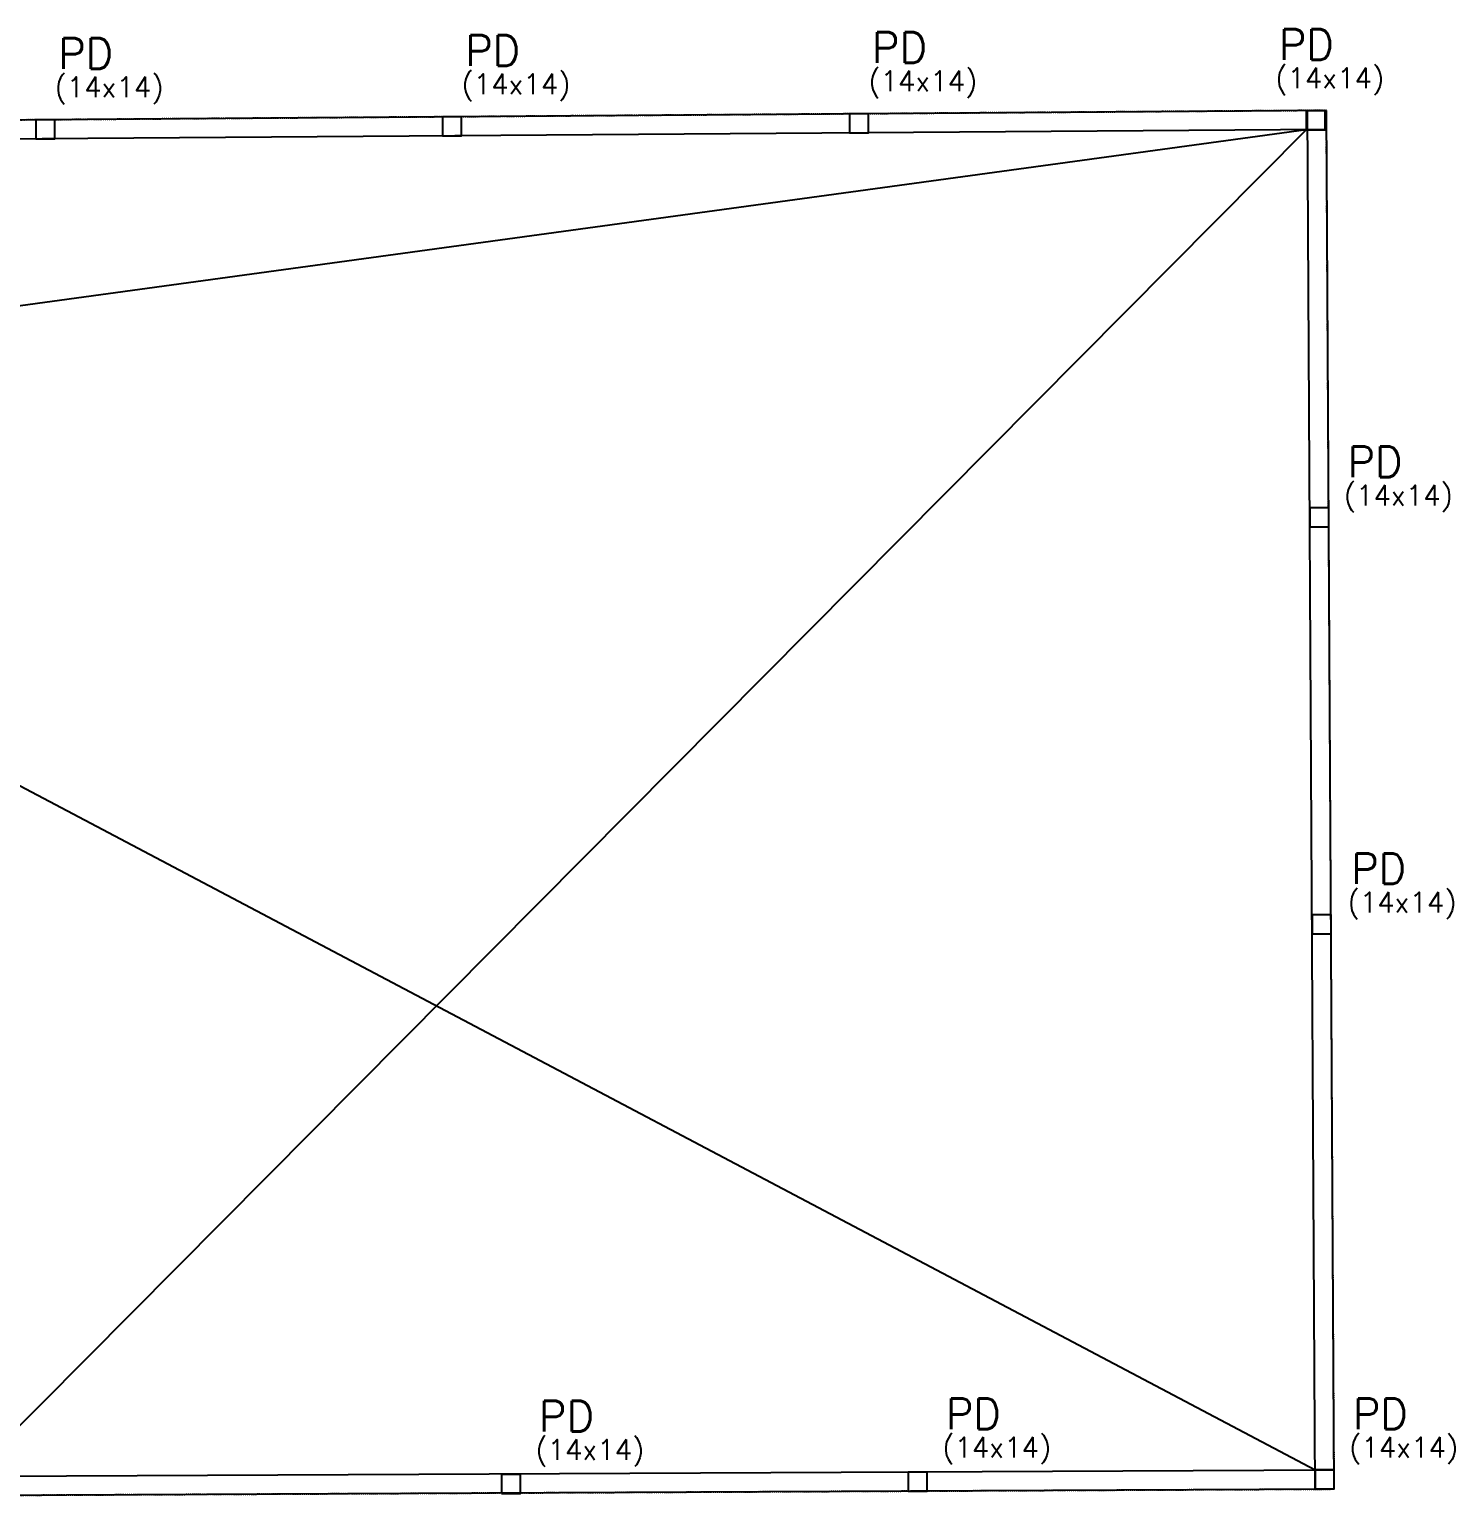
# Model space of a CAD drawing. Extents: x -40810 to 33675, y -2018 to 21213.
# Drawn here: x -2852 to -1801, y 12209 to 13290 of the extents above; entities that cross this region are included whole.
import ezdxf

# ---------------------------------------------------------------- set-up
doc = ezdxf.new("R2010")
doc.units = 0
doc.linetypes.add('ESTILO_TQS_0003', pattern=[1.5, 0.5, -0.4, 0.1, -0.5])
for name, color, linetype in [('1', 5, 'Continuous'), ('12', 3, 'Continuous'), ('19', 5, 'Continuous'), ('24', 5, 'ESTILO_TQS_0003'), ('4', 2, 'Continuous'), ('9', 3, 'Continuous')]:
    doc.layers.add(name, color=color, linetype=linetype)
doc.styles.get("Standard").update_dxf_attribs({"font": 'romans.shx', "width": 0.8})

msp = doc.modelspace()

# ---------------------------------------------------------------- linework, layer by layer
at = {"layer": '1'}
for p, q in [((-1895.191, 13230.18), (-6679.295, 13195.066)), ((-1903.443, 12213.521), (-1909.191, 13230.101)), ((-1889.443, 12213.6), (-1895.191, 13230.18)), ((-1895.089, 13216.181), (-6679.295, 13181.066)), ((-1889.508, 12227.6), (-2895.973, 12222.914)), ((-1889.443, 12213.6), (-2895.908, 12208.914))]:
    msp.add_line(p, q, dxfattribs=at)
at = {"layer": '19'}
for p, q in [((-1910.186, 13215.862), (-5269.753, 12755.699)), ((-2895.973, 12222.914), (-1910.186, 13215.862)), ((-2902.754, 12755.699), (-1903.445, 12227.97))]:
    msp.add_line(p, q, dxfattribs=at)
at = {"layer": '24'}
for p, q in [((-1895.191, 13230.18), (-6695.398, 13194.948)), ((-1889.443, 12213.6), (-1895.191, 13230.18)), ((-1889.443, 12213.6), (-2895.908, 12208.914))]:
    msp.add_line(p, q, dxfattribs=at)
at = {"layer": '4'}
for points in [[(-2846.808, 13209.243), (-2832.808, 13209.243), (-2832.808, 13223.243), (-2846.808, 13223.243), (-2846.808, 13209.243)], [(-2546.808, 13211.438), (-2532.808, 13211.438), (-2532.808, 13225.438), (-2546.808, 13225.438), (-2546.808, 13211.438)], [(-2246.808, 13213.634), (-2232.808, 13213.634), (-2232.808, 13227.634), (-2246.808, 13227.634), (-2246.808, 13213.634)], [(-1910.186, 13215.862), (-1896.186, 13215.862), (-1896.186, 13229.862), (-1910.186, 13229.862), (-1910.186, 13215.862)], [(-1907.414, 12923.182), (-1893.414, 12923.182), (-1893.414, 12937.182), (-1907.414, 12937.182), (-1907.414, 12923.182)], [(-1905.718, 12623.182), (-1891.718, 12623.182), (-1891.718, 12637.182), (-1905.718, 12637.182), (-1905.718, 12623.182)], [(-1903.445, 12213.97), (-1889.445, 12213.97), (-1889.445, 12227.97), (-1903.445, 12227.97), (-1903.445, 12213.97)], [(-2503.445, 12210.437), (-2489.445, 12210.437), (-2489.445, 12224.437), (-2503.445, 12224.437), (-2503.445, 12210.437)], [(-2203.445, 12212.203), (-2189.445, 12212.203), (-2189.445, 12226.203), (-2203.445, 12226.203), (-2203.445, 12212.203)]]:
    msp.add_lwpolyline(points, dxfattribs=at)

# ---------------------------------------------------------------- texts
at = {"layer": '12'}
for p in [(-2832.923, 13239.928), (-2532.923, 13242.123), (-2232.923, 13244.318), (-1932.923, 13246.513), (-1882.389, 12938.962), (-1879.617, 12638.962), (-2478.42, 12235.304), (-2178.42, 12237.07), (-1878.42, 12237.07)]:
    msp.add_text('(14x14)', height=15, dxfattribs=at).set_placement(p)
at = {"layer": '9'}
for p in [(-2230.196, 13265.296), (-1930.196, 13267.491), (-2830.196, 13260.906), (-2530.196, 13263.101), (-1879.662, 12959.94), (-1876.89, 12659.94), (-2475.693, 12256.282), (-2175.693, 12258.048), (-1875.693, 12258.048)]:
    msp.add_text('PD', height=22.5, dxfattribs=at).set_placement(p)

doc.saveas('drawing.dxf')
